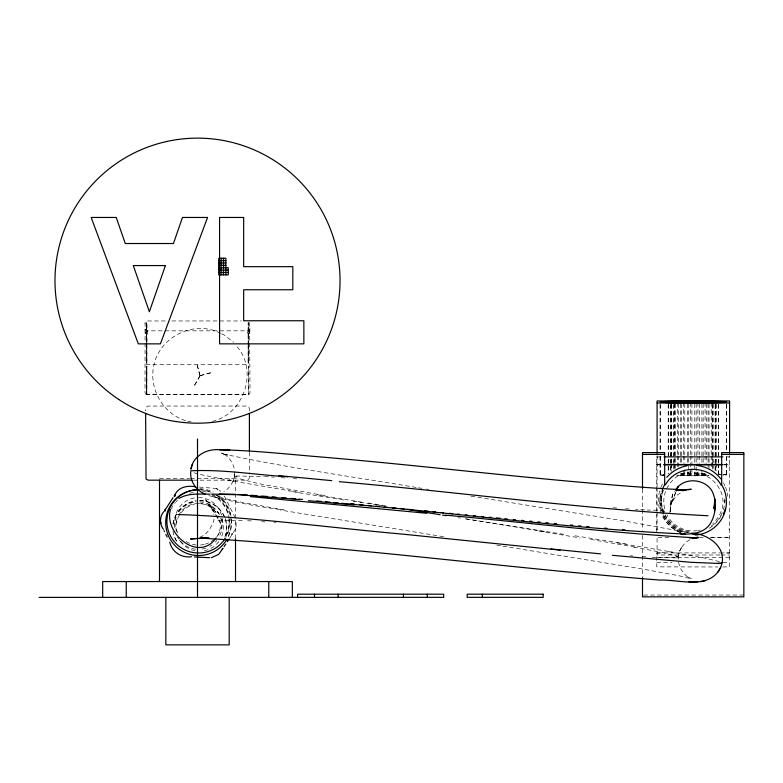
<?xml version="1.0" encoding="UTF-8"?>
<svg xmlns="http://www.w3.org/2000/svg" width="783" height="783" viewBox="0 0 783 783"><rect width="100%" height="100%" fill="white"/><g stroke="black" fill="none" stroke-linecap="round" stroke-linejoin="round"><path stroke-width="0.59" stroke-dasharray="3.92 2.94" d="M248.152 345.616L248.182 363.684L248.182 345.646M248.152 344.412L248.182 322.792L248.182 344.442M248.299 345.646L248.328 363.88L248.328 345.685M248.299 344.442L248.328 322.635L248.328 344.471M146.842 394.299L146.842 366.209L146.842 394.299L248.221 394.319M146.255 394.74L145.012 392.606L145.1 322.792L147.321 320.961L167.004 320.961M250.012 328.38L249.288 330.123L247.536 330.847L147.488 330.847L145.736 330.123L145.012 328.371M229.517 538.469L236.065 528.241L236.094 519.736M670.375 511.436L671.158 499.955L672.705 494.083L674.74 491.166M234.46 475.761L234.783 474.655L232.982 481.584L234.538 476.416M669.856 513.452L671.158 499.955L670.414 512.581M670.131 511.602L672.705 494.083M659.629 490.892C657.554 498.154 658.121 506.033 660.842 513.041M679.879 550.615L679.634 551.115L682.14 546.348L679.879 550.615L678.176 556.136M231.974 534.73L232.179 534.075L231.876 534.877M665.53 491.479C663.24 497.822 663.211 504.927 665.442 511.289M678.009 556.625L678.235 555.94L678.44 559.434M677.97 556.752L678.342 555.764M660.764 487.525L663.348 482.191M671.618 502.862L675.974 491.822M675.993 491.685L671.697 502.461L676.62 495.414L683.197 491.342M199.89 375.527L196.836 363.684L200.047 375.458M662.8 490.275C660.147 497.322 660.098 505.28 662.584 512.385M666.646 488.817C688.169 447.592 746.346 491.107 712.824 523.387M233.177 481.026L230.868 485.235L227.726 488.866L223.879 491.704M199.89 375.85L193.841 386.45L200.047 375.909M662.898 514.157L665.276 510.222L662.056 509.449L662.144 510.35L647.189 510.046M216.637 537.05L218.702 534.114L220.199 528.633A22.169 22.149 -37.9 0 0 218.046 515.635M146.069 364.712L248.955 364.712M656.751 529.709L657.544 528.877M729.599 464.446L728.807 465.278M681.895 546.837L684.998 543.138L688.834 540.241L693.209 538.244M728.807 457.644L729.599 456.89L723.531 456.89M248.779 394.74L250.012 392.606L249.591 322.058M199.675 537.392C207.211 534.476 211.674 527.321 213.984 519.922L213.896 519.217M146.118 394.661L248.916 394.661M212.31 421.43C244.345 413.855 258.703 370.212 236.27 345.763M200.272 375.683L212.046 372.473L200.203 375.527M656.751 562.556L672.01 562.468M729.599 557.379L656.751 557.379M698.299 530.424L700.188 530.062M684.782 474.195L681.611 474.195L684.782 474.195L684.782 468.126M688.746 458.358L688.746 474.136L691.908 474.136L691.908 455.931M691.908 474.136L688.746 474.136M683.51 475.398L680.349 475.398L683.51 475.398L683.51 470.544M696.175 466.864L696.175 474.146L699.336 474.146L699.336 471.718M687.347 471.826L687.347 475.467L688.923 475.428M690.508 456.049L690.508 475.467L688.923 475.516M694.775 458.486L694.775 475.477L697.937 475.477L697.937 471.836M701.901 475.418L705.072 475.418L701.901 475.418L701.901 468.136M235.928 476.005L263.45 476.465M697.359 530.61C685.223 532.489 672.362 525.873 666.979 514.813M217.86 520.176L243.239 520.441M676.698 557.868L652.004 557.3M208.777 495.59C233.324 501.972 258.468 506.895 283.563 509.899L240.694 502.05L221.755 497.841M659.922 552.964L656.751 553.052L656.751 566.872L717.962 566.961M171.888 320.961L241.438 320.961M656.751 531.863L656.751 456.89L664.033 456.89M656.751 464.495L664.033 464.495M723.531 464.495L729.599 464.495M656.751 464.848L664.033 464.848M723.531 464.848L729.599 464.848M159.507 478.579L189.672 478.579M190.465 478.579L235.517 478.579M193.244 480.165L247.085 480.165L249.141 478.785L249.395 475.271M710.171 537.314L729.599 537.265L728.807 536.512M668.888 537.667L656.751 537.314M699.248 537.667L704.103 537.667M711.385 537.667L729.599 537.667M657.084 552.925L719.929 552.925M720.38 552.964L729.599 552.925M719.929 554.99L657.084 554.99L657.084 536.756M721.133 554.99L729.599 554.99M722.807 562.468L729.599 562.556M722.807 566.961L729.599 566.872L729.599 455.657M643.724 595.051L743.85 595.051M726.428 552.964L729.599 553.052M697.761 474.097L699.336 474.146M697.761 474.185L696.175 474.146M696.351 475.428L697.937 475.477M696.351 475.516L694.775 475.477M644.742 509.919L635.522 509.371M264.537 476.534L274.393 477.17M199.313 487.065L216.216 488.494L220.923 491.372M247.516 520.685L254.035 521.126M645.985 556.899L639.985 556.468M625.617 508.686L628.955 508.93M261.718 521.684L265.016 521.918M281.097 477.65L284.738 477.924M613.343 507.736L616.701 508.001M273.825 522.613L276.027 522.79M293.204 478.57L296.777 478.853M630.481 555.744L632.84 555.93M690.508 475.467L687.347 475.467M187.793 421.43L191.13 421.871M458.065 517.71L460.414 518.072M465.112 518.806L565.257 534.564M377.308 504.996L351.313 500.856M378.512 505.182L383.318 505.945M418.425 487.789L421.831 488.328M426.383 489.052L428.653 489.424M470.945 496.168L476.641 497.068M477.787 497.254L621.32 520.45L688.081 532.499M443.609 536.707L280.157 510.017M496.96 545.213L500.582 545.78M502.96 546.162L640.905 568.742L679.037 575.769L691.79 578.96L687.523 576.846L688.551 577.502C683.138 573.998 679.487 568.194 678.518 561.842M416.155 487.427C351.831 476.416 286.999 467.891 223.224 453.886L227.726 455.05L221.491 453.063L225.768 455.236L224.633 454.502C230.045 458.084 233.637 463.976 234.518 470.387M617.033 542.854L673.194 552.221M466.414 518.982L547.209 532.146M368.382 502.97L386.362 505.945M298.714 492.36L229.967 480.586L198.794 474.204M590.519 539.36L637.499 547.552M324.456 495.6L258.781 483.659L235.389 477.708M702.204 557.535L720.086 561.754M661.772 552.269L677.422 556.39M212.633 496.676L222.225 499.035M197.756 473.921L191.913 472.139M220.61 333.382C195.3 319.777 161.22 335.79 154.31 363.429C147.752 387.409 162.688 414.383 186.755 421M221.648 333.812L223.723 334.674L233.54 342.2M682.11 532.078C673.302 528.887 666.02 521.732 662.8 512.924M680.593 532.548C672.509 529.318 665.54 523.122 661.88 515.185M656.751 456.89L657.544 457.644M728.807 528.877L729.599 529.709M657.544 465.278L656.751 464.446M217.057 511.103L218.516 512.973M179.424 540.094L180.883 541.973M210.069 506.855L205.508 499.701L208.953 503.254L215.511 514.382M216.098 515.4L220.199 522.525L209.913 504.829L216.871 513.57A22.169 22.149 -37.9 0 0 178.818 514.95M224.378 496.001L234.753 516.897M723.433 482.817L724.989 486.028M211.41 507.257L213.299 514.451M725.508 487.095L726.976 491.616M145.061 329.604L145.012 329.036M727.182 492.791L727.808 496.295M234.538 471.601L234.597 475.222M146.871 343.218L146.842 363.684L146.842 343.238M146.724 344.442L146.695 322.635L146.695 342.044M146.724 345.646L146.744 363.821L146.695 343.257M726.595 404.419L726.595 451.752M726.595 456.597L726.595 474.801M726.438 404.419L726.438 451.752M726.438 456.597L726.438 474.801M724.843 500.973L724.843 500.073A31.672 31.663 0 0 1 709.329 527.302M718.491 404.331L718.491 462.587M718.491 463.8L718.491 474.723M718.265 404.537L718.265 462.792M718.265 464.006L718.265 473.715M716.406 404.126L716.406 462.381M716.406 463.595L716.406 470.877M715.76 404.742L715.76 470.28M715.319 404.331L715.319 465.014M715.319 466.228L715.319 471.082M715.094 404.537L715.094 465.219M715.094 466.433L715.094 471.288M713.235 404.126L713.235 464.808M713.235 466.022L713.235 468.449M712.589 404.742L712.589 469.066M712.217 403.95L712.217 454.923M712.217 456.137L712.217 468.273M711.209 402.482L711.209 454.669M711.209 455.882L711.209 469.232M709.046 403.95L709.046 457.35M709.046 458.564L709.046 468.273M708.047 403.695L708.047 457.096M708.047 458.309L708.047 466.805M706.335 403.822L706.335 454.796M706.335 456.009L706.335 463.291M705.072 402.599L705.072 454.786M705.072 456L705.072 463.282M703.173 403.822L703.173 457.223M703.173 458.437L703.173 463.291M701.901 403.813L701.901 457.213M701.901 458.427L701.901 463.282M699.336 403.754L699.336 454.727M699.336 455.941L699.336 463.223M697.937 402.658L697.937 454.845M697.937 456.058L697.937 463.34M696.175 403.754L696.175 457.155M696.175 458.368L696.175 465.65M694.775 403.871L694.775 457.272M691.908 403.744L691.908 454.717M690.508 402.648L690.508 454.835M688.746 403.744L688.746 457.145M687.347 403.862L687.347 457.262M687.347 458.476L687.347 463.33M684.782 403.803L684.782 454.776M684.782 455.99L684.782 463.272M683.51 402.579L683.51 454.766M683.51 455.98L683.51 463.262M681.611 403.803L681.611 457.203M681.611 458.417L681.611 463.272M680.349 403.793L680.349 457.194M680.349 458.407L680.349 463.262M678.636 403.92L678.636 454.894M678.636 456.107L678.636 467.03M677.638 402.452L677.638 454.639M677.638 455.853L677.638 466.776M675.475 403.92L675.475 457.321M675.475 458.535L675.475 468.244M674.466 403.666L674.466 457.066M674.466 458.28L674.466 469.203M674.094 404.087L674.094 462.342M674.094 463.556L674.094 468.41M673.449 404.703L673.449 469.027M671.589 404.292L671.589 462.547M671.589 463.761L671.589 471.043M671.364 404.498L671.364 462.753M671.364 463.967L671.364 471.249M670.923 404.087L670.923 464.769M670.923 465.983L670.923 472.051M670.277 404.703L670.277 471.454M668.418 404.292L668.418 464.975M668.418 466.188L668.418 473.47M668.193 404.498L668.193 465.18M668.193 466.394L668.193 473.676M661.498 500.073L661.498 500.973M660.245 404.419L660.245 451.752M660.245 456.597L660.245 474.801M660.118 503.675L660.118 505.475M660.089 404.419L660.089 451.752M660.089 456.597L660.089 474.801M659.961 498.282L659.961 500.083M657.084 455.657L657.084 487.271M657.084 488.122L657.084 511.221M657.084 512.434L657.084 531.892M642.5 489.111L642.5 530.512M642.5 535.386L642.5 578.001M249.395 410.948L249.141 407.434L247.085 406.054L148.104 406.054L145.892 407.434L145.628 410.948M249.395 452.212L249.395 474.058M235.517 480.165L235.517 492.38M235.517 493.603L235.517 538.782M229.184 478.579L229.184 480.165M229.135 523.504L229.135 524.493M229.125 520.489L229.125 519.501A30.615 30.606 0 0 1 224.613 537.676A26.925 26.896 -37.9 0 0 224.975 518.199M176.292 522.564A22.169 22.149 -37.9 0 1 177.79 517.093M343.678 499.965A285.482 4.581 8.7 0 1 288.839 491.058M668.613 551.643A250.296 5.452 8.2 0 1 698.769 557.085M234.626 477.61A236.828 8.104 7.2 0 1 237.171 476.172M361.922 502.226A238.678 4.522 8.9 0 1 316.117 494.494M538.978 531.119A241.252 3.289 9 0 1 580.037 537.921M633.711 547.082A209.785 5.501 8.3 0 1 658.934 551.888M676.258 556.243A244.482 7.438 7.4 0 1 677.647 557.995M575.025 535.787A288.056 3.778 8.6 0 1 629.199 544.508M229.899 516.614A31.672 31.672 0 0 1 226.013 537.177M198.579 489.669A31.672 31.672 0 0 1 211.244 492.311M216.421 495.179A31.672 31.672 0 0 1 229.458 514.294M222.157 518.473A23.754 23.754 0 0 1 215.971 537.52M214.327 539.125A23.754 23.754 0 0 1 205.361 544.107M204.265 544.41A23.754 23.754 0 0 1 198.579 545.095M196.288 544.988A23.754 23.754 0 0 1 183.702 539.859M177.819 532.89A23.754 23.754 0 0 1 196.288 497.694M198.579 497.587A23.754 23.754 0 0 1 221.501 515.097M145.012 323.428A2.466 2.466 0 0 1 145.061 322.948M724.774 498.791A31.672 31.663 0 0 1 724.676 504.242M721.221 515.684A31.672 31.663 0 0 1 707.401 529.259M689.353 532.401A31.672 31.663 0 0 1 665.129 515.684M664.18 513.717A31.672 31.663 0 0 1 663.367 490.256M689.353 531.5A31.672 31.663 0 0 1 665.129 514.783M663.759 511.808A31.672 31.663 0 0 1 663.015 490.403M722.787 474.371A33.258 0.949 0 0 1 722.787 475.242M677.882 475.643A33.258 0.949 0 0 0 708.801 475.643A33.101 0.94 0 0 1 676.786 475.624M663.896 475.242A33.258 0.949 0 0 1 663.896 474.371M705.131 473.921A33.258 0.949 0 0 0 679.086 473.95A33.101 0.94 0 0 1 705.082 473.93M718.236 474.175A33.258 0.949 0 0 1 720.712 474.273M723.786 474.439A33.101 0.94 0 0 1 722.65 475.242M664.033 475.242A33.101 0.94 0 0 1 664.033 474.371M718.119 474.185A33.101 0.94 0 0 1 720.585 474.273M199.655 500.562A26.925 26.896 -37.9 0 1 224.545 517.113M176.41 540.984A26.925 26.896 -37.9 0 1 173.023 531.05M173.014 524.023A26.925 26.896 -37.9 0 1 196.142 500.807M199.831 500.787A26.925 26.896 -37.9 0 1 224.721 517.328M225.142 518.424A26.925 26.896 -37.9 0 1 225.171 536.825M176.586 541.2A26.925 26.896 -37.9 0 1 173.885 534.72M173.18 524.248A26.925 26.896 -37.9 0 1 196.318 501.022M198.813 503.743A23.754 23.735 -37.9 0 1 220.385 515.791M221.834 518.855A23.754 23.735 -37.9 0 1 220.689 538.547M218.897 541.425A23.754 23.735 -37.9 0 1 201.711 551.124M194.967 550.733A23.754 23.735 -37.9 0 1 179.013 539.144M176.341 531.745A23.754 23.735 -37.9 0 1 180.501 513.521M181.186 512.62A23.754 23.735 -37.9 0 1 194.341 504.35M199.616 501.893A23.754 23.735 -37.9 0 1 218.927 513.922M220.767 518.043A23.754 23.735 -37.9 0 1 219.24 536.678M216.754 540.446A23.754 23.735 -37.9 0 1 215.256 542.139M211.821 545.066A23.754 23.735 -37.9 0 1 209.903 546.27M205.782 548.11A23.754 23.735 -37.9 0 1 200.252 549.255M195.74 549.206A23.754 23.735 -37.9 0 1 177.555 537.275M174.58 527.634A23.754 23.735 -37.9 0 1 177.252 514.519M179.043 511.651A23.754 23.735 -37.9 0 1 196.23 501.942M680.535 532.616A33.258 33.238 0 0 1 661.782 512.836M661.136 510.78A33.258 33.238 0 0 1 661.889 490.589M687.797 532.88A33.258 33.238 0 0 1 662.995 514.04M662.154 512.053A33.258 33.238 0 0 1 661.224 490.853M228.93 518.493A30.615 30.606 0 0 1 224.613 538.665M171.086 509.087A30.615 30.606 0 0 1 175.509 502.432M176.185 501.688A30.615 30.606 0 0 1 177.594 500.268M189.623 493.29A30.615 30.606 0 0 1 195.505 492.106M212.056 495.081A30.615 30.606 0 0 1 228.597 516.516M202.503 491.215A30.615 30.606 0 0 1 207.397 492.262M212.056 494.093A30.615 30.606 0 0 1 228.597 515.527M231.347 519.609A32.915 32.906 0 0 1 227.873 537.657M200.654 489.815A32.915 32.906 0 0 1 213.172 493.163M216.411 494.993A32.915 32.906 0 0 1 230.975 516.839M231.347 518.532A32.915 32.906 0 0 1 227.432 537.392M199.724 488.69A32.915 32.906 0 0 1 213.172 492.076M218.692 495.531A32.915 32.906 0 0 1 230.975 515.762M146.744 366.131L146.695 394.397L146.744 366.131M232.179 533.301L231.876 534.114L232.179 533.301M248.328 366.082L248.328 394.397L248.328 366.082M703.379 474.195L706.335 474.214L703.379 474.195M708.253 475.271L708.84 475.34L708.253 475.271M147.488 333.313L145.207 333.313L145.207 329.33A2.466 2.466 0 0 0 147.488 330.847L147.488 333.313M249.826 333.313L247.536 333.313L247.536 330.866A2.466 2.466 0 0 0 249.826 329.32L249.826 333.313M218.242 489.59L216.333 488.543L218.242 489.678M146.871 342.014L146.842 322.792L146.842 342.034"/><path stroke-width="1.17" d="M163.901 511.475C159.468 516.437 159.536 524.042 163.373 529.337M204.608 538.107L209.11 538.146L200.076 538.058C353.681 547.151 506.366 568.027 659.766 580.066C679.585 579.342 709.515 590.47 720.693 567.303C728.67 548.609 708.498 533.38 691.193 533.164M675.426 490.187C683.07 477.239 703.535 478.07 711.62 490.305C716.964 500.151 716.249 512.532 711.081 522.31C705.277 533.223 691.849 534.603 680.838 534.006M170.488 509.547C163.5 533.184 198.725 563.085 215.951 538.029M714.507 510.908L715.192 505.221L713.705 508.412L715.075 499.153M714.625 507.443L715.192 505.221M192.51 464.006L190.925 469.203C192.97 455.775 207.006 448.414 219.71 449.794C253.046 450.411 286.226 454.101 319.435 456.851C441.641 467.138 563.427 483.317 685.908 489.962L676.972 489.943L681.513 489.933M165.282 509.341L164.978 510.154L173.053 497.616M676.404 490.716L678.147 486.302L676.424 490.608M718.119 572.001L720.693 567.303M227.383 541.699L229.018 539.242M225.749 544.146L224.095 546.603M665.433 484.804C676.766 464.153 709.927 464.309 721.074 485.059M174.766 495.101C178.24 486.948 187.714 485.215 195.584 486.86M222.392 549.118L218.702 554.354L211.371 557.692M666.773 477.346C672 471.356 679.233 467.236 687.043 465.787M178.994 498.458C188.272 492.84 199.694 494.259 210.069 494.112M685.086 490.559L686.192 490.099M692.857 538.312L697.917 537.236L693.209 538.244M700.521 581.661L705.18 580.702M687.68 489.767L691.242 489.258L681.279 489.962M671.139 401.64L674.094 401.659L670.6 401.64L671.295 401.64M673.233 402.296L670.277 402.276L673.771 402.247L673.077 402.247M211.606 494.122L239.647 494.787L299.478 499.564M195.486 538.616L190.465 538.978L204.666 538.107M693.542 537.715L698.26 537.725L689.461 537.706L696.361 537.559M720.115 563.486L690.753 562.292L612.345 555.313M683.197 401.425C687.885 401.307 678.499 401.464 683.197 401.336M704.279 402.638C706.834 402.482 698.974 402.599 703.486 402.648M219.211 493.975L234.567 494.279M177.761 514.49C252.821 517.074 327.421 527.448 402.198 534.084L560.139 550.155M708.018 515.752C584.784 509.43 462.283 492.37 339.362 481.692M713.45 401.718L716.406 401.699L712.912 401.728L713.607 401.728M669.778 402.119C674.476 402.012 665.08 402.139 669.778 402.031M677.05 401.454C672.362 401.571 681.748 401.405 677.05 401.542M697.761 401.278C693.063 401.395 702.449 401.239 697.761 401.366M676.052 402.403C671.354 402.511 680.74 402.393 676.052 402.491M716.68 402.071C711.992 402.188 721.378 402.022 716.68 402.159M668.565 402.609L705.082 402.863L726.438 401.992L689.353 401.053L660.245 401.992L669.348 402.609L668.516 402.609M218.751 260.622L225.876 260.622M218.751 263L225.876 263M218.751 265.368L225.876 265.368M218.751 267.747L228.254 267.747L228.254 274.872L218.751 274.872L218.751 258.243L225.876 258.243L225.876 274.872M218.751 270.125L228.254 270.125M218.751 272.494L228.254 272.494M657.084 403.02L729.599 403.02M642.5 454.385L664.669 454.385M721.681 454.385L743.85 454.385M664.033 456.89L722.317 456.89M664.033 464.495L722.317 464.495M664.033 464.848L722.317 464.848M192.08 480.165L148.104 480.165L146.049 479.069L145.628 413.375M39.15 597.39L443.677 597.351L443.677 594.189L297.579 594.189L297.579 597.351M692.495 533.986L694.619 533.996M714.174 402.266C718.872 402.374 709.496 402.256 714.165 402.354M688.893 581.74L697.673 581.808M685.242 534.045C572.07 529.014 459.611 513.168 346.742 503.9M229.869 450.01L219.71 449.794M209.707 557.692L197.845 557.153M694.1 537.715C610.975 533.086 528.28 522.662 445.38 515.136M238.032 494.455L247.389 495.022M197.375 557.124L194.438 556.938M250.932 495.257L256.853 495.678M261.6 496.031L267.522 496.481M191.473 556.733C181.441 558.064 172.24 552.25 169.784 542.316M272.249 496.862L275.802 497.136M281.655 497.626L286.333 498.017M250.658 496.618L426.794 513.286M622.534 529.68L624.942 529.876M290.982 498.419L295.592 498.81M299.047 499.114L302.512 499.417M287.89 476.808C255.61 474.811 223.175 469.223 190.846 470.808C189.417 480.733 196.044 490.559 205.224 494.151M604.525 528.114L606.903 528.329M578.608 525.765L580.947 525.98M586.79 526.519L589.129 526.724M570.572 525.011L572.862 525.227M351.244 503.86L354.826 504.203M359.612 504.653L363.204 504.986M367.902 505.436L371.348 505.759M375.948 506.2L379.403 506.532M545.908 522.682L548.296 522.907M554.266 523.475L556.644 523.7M384.032 506.973L387.556 507.315M392.273 507.766L395.797 508.108M400.514 508.559L404.106 508.901M408.902 509.371L411.3 509.606M424.552 510.888L428.193 511.24M433.048 511.71L435.475 511.945M441.269 512.513L443.56 512.738M449.295 513.296L452.731 513.628M496.471 517.906L500.083 518.248M504.898 518.718L507.306 518.953M513.256 519.53L515.625 519.765M521.527 520.333L523.896 520.568M529.748 521.126L532.048 521.351M537.804 521.899L540.113 522.124M457.321 514.079L459.611 514.304M465.347 514.862L467.647 515.087M473.382 515.654L475.663 515.87M481.379 516.428L483.659 516.653M489.375 517.211L491.655 517.436M407.15 509.341L440.193 514.725M442.581 515.116L446.153 515.694M696.527 465.405C706.021 466.355 714.967 471.317 720.81 478.863M692.182 533.399L696.107 534.319M167.151 537.04L165.839 534.388M164.469 531.588L164.029 530.668M729.599 453.23L729.599 400.955L657.084 400.955L657.084 453.23M642.5 488.475L642.5 452.584L664.669 452.584L664.669 484.746A33.258 33.238 0 0 0 662.271 489.581M642.5 578.001L642.5 596.852L743.85 596.852L743.85 452.584L721.681 452.584L721.681 484.746A33.258 33.238 0 0 1 695.333 535.043M482.338 594.189L482.338 597.351M427.303 594.189L427.303 597.351M403.46 594.189L403.46 597.351M338.119 594.189L338.119 597.351M314.492 594.189L314.492 597.351M292.343 597.39L292.343 581.554L102.681 581.554L102.681 597.39M268.775 581.515L268.775 597.351M249.395 413.375L249.395 450.998M235.517 538.782L235.517 581.515M229.184 597.351L229.184 644.859L165.839 644.859L165.839 597.351M223.498 258.243L223.498 274.872M221.119 258.243L221.119 274.872M197.512 439.028L197.512 597.39M159.507 480.165L159.507 581.515M126.249 581.515L126.249 597.351M600.541 553.865A289.27 3.298 6 0 1 550.958 548.932M722.112 562.713A291.511 7.36 7.3 0 1 718.461 563.271M278.542 475.643A276.585 4.718 6 0 1 331.767 480.645M316.763 501.003A248.368 4.121 5.8 0 1 321.187 501.404M325.659 501.815A248.368 4.121 5.8 0 1 330.172 502.226M333.587 502.539A248.368 4.121 5.8 0 1 338.187 502.96M341.584 503.283A248.368 4.121 5.8 0 1 345.949 503.684M350.344 504.095A248.368 4.121 5.8 0 1 353.662 504.409M308.414 500.68A253.369 4.13 5.8 0 1 353.887 504.898M225.396 538.195A31.672 31.672 0 0 1 170.86 536.658A31.672 31.672 0 0 1 198.579 489.669M725.215 508.979A33.258 33.238 0 0 1 723.355 514.04M226.972 539.291A32.915 32.906 0 0 1 187.117 553.493A32.915 32.906 0 0 1 166.202 516.731A32.915 32.906 0 0 1 198.794 489.747M165.184 510.252L164.978 510.917L165.184 510.252M165.419 265.564L149.367 311.742L133.306 265.564L165.419 265.564M182.478 217.459L173.444 243.523L125.28 243.523L116.246 217.459L91.161 217.459L138.327 343.864L160.398 343.864L207.564 217.459L182.478 217.459M174.364 496.451L174.893 496.011L174.364 496.451M174.364 495.688L174.893 495.238L174.364 495.688M222.891 548.394L222.264 548.981L222.891 548.394M668.633 401.845L671.589 401.865L668.633 401.845M688.962 401.297L691.908 401.317L688.962 401.297M680.554 402.56L683.51 402.579L680.554 402.56M687.552 402.628L690.508 402.648L687.552 402.628M703.379 401.376L706.335 401.395L703.379 401.376M694.981 402.638L697.937 402.658L694.981 402.638M709.261 401.503L712.217 401.522L709.261 401.503M708.253 402.462L711.209 402.482L708.253 402.462M715.535 401.885L718.491 401.904L715.535 401.885M243.66 217.459L219.573 217.459L219.573 343.854L303.863 343.854L303.863 320.756L243.66 320.756L243.66 289.759L292.822 289.759L292.822 266.66L243.66 266.66L243.66 217.459M543.167 594.189L467.187 594.189L467.187 597.351L543.167 597.351L543.167 594.189M160.652 523.455L160.603 522.447L160.652 523.455M670.307 402.668A33.258 0.949 0 0 0 725.635 402.217A33.258 0.949 0 0 0 684.088 401.082A33.258 0.949 0 0 0 670.307 402.668M118.644 399.379A142.526 142.526 0 0 0 339.753 289.612A142.526 142.526 0 0 0 134.138 152.998A142.526 142.526 0 0 0 118.644 399.379"/></g></svg>
